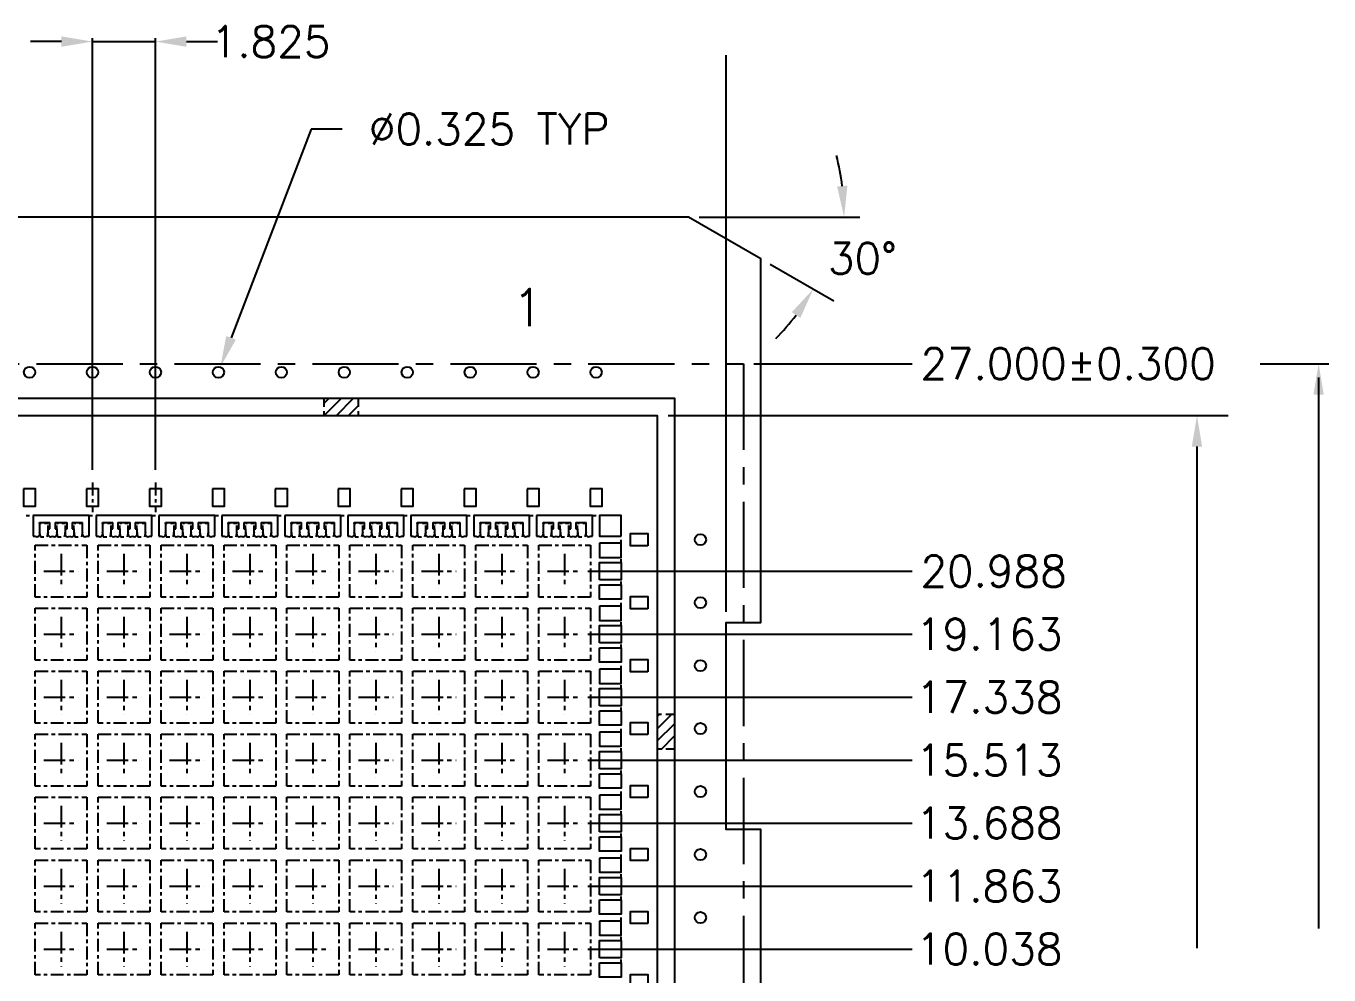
# Model space of a CAD drawing. Extents: x -116 to -15, y -123 to -4.
# Drawn here: x -55.38 to -17.6, y -35.76 to -8.27 of the extents above; entities that cross this region are included whole.
import ezdxf

# ---------------------------------------------------------------- set-up
doc = ezdxf.new("R2010")
doc.units = 0
doc.header["$MEASUREMENT"] = 0
for name, pattern in [('CENTER', [2, 1.25, -0.25, 0.25, -0.25]), ('CENTERX2', [4, 2.5, -0.5, 0.5, -0.5]), ('HIDDEN', [0.375, 0.25, -0.125])]:
    doc.linetypes.add(name, pattern=pattern)
doc.layers.add('1', color=7, linetype='CONTINUOUS')
doc.layers.add('1D', color=4, linetype='CONTINUOUS')
doc.styles.get("Standard").update_dxf_attribs({"font": 'ROMANS.SHX'})

msp = doc.modelspace()

# ---------------------------------------------------------------- hatches: boundary and pattern name
at = {"layer": '1D', "linetype": 'ByBlock'}
h = msp.add_hatch(dxfattribs=at)
h.set_pattern_fill('ANSI31', color=256, scale=2, style=0)
h.set_pattern_definition([(45, (500.50223, 507.88547), (-0.176776695, 0.176776695), [])])
h.paths.add_polyline_path([(-88.074, -61.88), (-88.574, -61.88), (-88.574, -60.88), (-88.074, -60.88)])
h.paths.add_polyline_path([(-88.074, -29.22), (-88.574, -29.22), (-88.574, -28.22), (-88.074, -28.22)])
h.paths.add_polyline_path([(-88.074, -45.55), (-88.574, -45.55), (-88.574, -44.55), (-88.074, -44.55)])
h.paths.add_polyline_path([(-79.404, -19.55), (-79.404, -19.05), (-78.404, -19.05), (-78.404, -19.55)])
h.paths.add_polyline_path([(-46.744, -19.55), (-46.744, -19.05), (-45.744, -19.05), (-45.744, -19.55)])
h.paths.add_polyline_path([(-63.074, -19.55), (-63.074, -19.05), (-62.074, -19.05), (-62.074, -19.55)])
h.paths.add_polyline_path([(-37.074, -28.22), (-36.574, -28.22), (-36.574, -29.22), (-37.074, -29.22)])
h.paths.add_polyline_path([(-37.074, -60.88), (-36.574, -60.88), (-36.574, -61.88), (-37.074, -61.88)])
h.paths.add_polyline_path([(-37.074, -44.55), (-36.574, -44.55), (-36.574, -45.55), (-37.074, -45.55)])
h.paths.add_polyline_path([(-45.744, -70.55), (-45.744, -71.05), (-46.744, -71.05), (-46.744, -70.55)])
h.paths.add_polyline_path([(-78.404, -70.55), (-78.404, -71.05), (-79.404, -71.05), (-79.404, -70.55)])
h.paths.add_polyline_path([(-62.074, -70.55), (-62.074, -71.05), (-63.074, -71.05), (-63.074, -70.55)])

# ---------------------------------------------------------------- linework, layer by layer
at = {"layer": '1', "linetype": 'ByBlock'}
for p, q in [((-53.55, -22.453), (-55.172, -22.453)), ((-55.172, -22.453), (-55.172, -23.049)), ((-53.55, -23.049), (-53.55, -22.453)), ((-51.725, -22.453), (-53.347, -22.453)), ((-53.347, -22.453), (-53.347, -23.049)), ((-51.725, -23.049), (-51.725, -22.453)), ((-49.9, -22.453), (-51.522, -22.453)), ((-51.522, -22.453), (-51.522, -23.049)), ((-49.9, -23.049), (-49.9, -22.453)), ((-48.075, -22.453), (-49.697, -22.453)), ((-49.697, -22.453), (-49.697, -23.049)), ((-48.075, -23.049), (-48.075, -22.453)), ((-46.25, -22.453), (-47.872, -22.453)), ((-47.872, -22.453), (-47.872, -23.049)), ((-46.25, -23.049), (-46.25, -22.453)), ((-44.425, -22.453), (-46.047, -22.453)), ((-46.047, -22.453), (-46.047, -23.049)), ((-44.425, -23.049), (-44.425, -22.453)), ((-42.6, -22.453), (-44.222, -22.453)), ((-44.222, -22.453), (-44.222, -23.049)), ((-42.6, -23.049), (-42.6, -22.453)), ((-40.775, -22.453), (-42.397, -22.453)), ((-42.397, -22.453), (-42.397, -23.049)), ((-40.775, -23.049), (-40.775, -22.453)), ((-38.95, -22.453), (-40.572, -22.453)), ((-40.572, -22.453), (-40.572, -23.049)), ((-38.95, -23.049), (-38.95, -22.453)), ((-55.172, -23.049), (-55.111, -23.049)), ((-53.611, -23.049), (-53.55, -23.049)), ((-53.347, -23.049), (-53.286, -23.049)), ((-51.786, -23.049), (-51.725, -23.049)), ((-51.522, -23.049), (-51.461, -23.049)), ((-49.961, -23.049), (-49.9, -23.049)), ((-49.697, -23.049), (-49.636, -23.049)), ((-48.136, -23.049), (-48.075, -23.049)), ((-47.872, -23.049), (-47.811, -23.049)), ((-46.311, -23.049), (-46.25, -23.049)), ((-46.047, -23.049), (-45.986, -23.049)), ((-44.486, -23.049), (-44.425, -23.049)), ((-44.222, -23.049), (-44.161, -23.049)), ((-42.661, -23.049), (-42.6, -23.049)), ((-42.397, -23.049), (-42.336, -23.049)), ((-40.836, -23.049), (-40.775, -23.049)), ((-40.572, -23.049), (-40.511, -23.049)), ((-39.011, -23.049), (-38.95, -23.049))]:
    msp.add_line(p, q, dxfattribs=at)
at = {"layer": '1'}
for p, q in [((-54.986, -22.653), (-54.686, -22.653)), ((-54.986, -22.678), (-54.986, -22.653)), ((-54.536, -22.653), (-54.186, -22.653)), ((-54.036, -22.653), (-53.736, -22.653)), ((-53.736, -22.973), (-53.736, -22.653)), ((-53.736, -22.778), (-53.736, -22.653)), ((-53.161, -22.653), (-52.861, -22.653)), ((-53.161, -22.678), (-53.161, -22.653)), ((-52.711, -22.653), (-52.361, -22.653)), ((-52.211, -22.653), (-51.911, -22.653)), ((-51.911, -22.973), (-51.911, -22.653)), ((-51.911, -22.778), (-51.911, -22.653)), ((-51.336, -22.653), (-51.036, -22.653)), ((-51.336, -22.678), (-51.336, -22.653)), ((-50.886, -22.653), (-50.536, -22.653)), ((-50.386, -22.653), (-50.086, -22.653)), ((-50.086, -22.973), (-50.086, -22.653)), ((-50.086, -22.778), (-50.086, -22.653)), ((-49.511, -22.653), (-49.211, -22.653)), ((-49.511, -22.678), (-49.511, -22.653)), ((-49.061, -22.653), (-48.711, -22.653)), ((-48.561, -22.653), (-48.261, -22.653)), ((-48.261, -22.973), (-48.261, -22.653)), ((-48.261, -22.778), (-48.261, -22.653)), ((-47.686, -22.653), (-47.386, -22.653)), ((-47.686, -22.678), (-47.686, -22.653)), ((-47.236, -22.653), (-46.886, -22.653)), ((-46.736, -22.653), (-46.436, -22.653)), ((-46.436, -22.973), (-46.436, -22.653)), ((-46.436, -22.778), (-46.436, -22.653)), ((-45.861, -22.653), (-45.561, -22.653)), ((-45.861, -22.678), (-45.861, -22.653)), ((-45.411, -22.653), (-45.061, -22.653)), ((-44.911, -22.653), (-44.611, -22.653)), ((-44.611, -22.973), (-44.611, -22.653)), ((-44.611, -22.778), (-44.611, -22.653)), ((-44.036, -22.653), (-43.736, -22.653)), ((-44.036, -22.678), (-44.036, -22.653)), ((-43.586, -22.653), (-43.236, -22.653)), ((-43.086, -22.653), (-42.786, -22.653)), ((-42.786, -22.973), (-42.786, -22.653)), ((-42.786, -22.778), (-42.786, -22.653)), ((-42.211, -22.653), (-41.911, -22.653)), ((-42.211, -22.678), (-42.211, -22.653)), ((-41.761, -22.653), (-41.411, -22.653)), ((-41.261, -22.653), (-40.961, -22.653)), ((-40.961, -22.973), (-40.961, -22.653)), ((-40.961, -22.778), (-40.961, -22.653)), ((-40.386, -22.653), (-40.086, -22.653)), ((-40.386, -22.678), (-40.386, -22.653)), ((-39.936, -22.653), (-39.586, -22.653)), ((-39.436, -22.653), (-39.136, -22.653)), ((-39.136, -22.973), (-39.136, -22.653)), ((-39.136, -22.778), (-39.136, -22.653)), ((-54.986, -22.678), (-54.986, -22.973)), ((-54.736, -22.973), (-54.736, -22.838)), ((-54.736, -22.838), (-54.686, -22.838)), ((-54.536, -22.838), (-54.486, -22.838)), ((-54.486, -22.838), (-54.486, -22.973)), ((-54.236, -22.973), (-54.236, -22.838)), ((-54.236, -22.838), (-54.186, -22.838)), ((-54.036, -22.838), (-53.986, -22.838)), ((-53.986, -22.838), (-53.986, -22.973)), ((-53.161, -22.678), (-53.161, -22.973)), ((-52.911, -22.973), (-52.911, -22.838)), ((-52.911, -22.838), (-52.861, -22.838)), ((-52.711, -22.838), (-52.661, -22.838)), ((-52.661, -22.838), (-52.661, -22.973)), ((-52.411, -22.973), (-52.411, -22.838)), ((-52.411, -22.838), (-52.361, -22.838)), ((-52.211, -22.838), (-52.161, -22.838)), ((-52.161, -22.838), (-52.161, -22.973)), ((-51.336, -22.678), (-51.336, -22.973)), ((-51.086, -22.973), (-51.086, -22.838)), ((-51.086, -22.838), (-51.036, -22.838)), ((-50.886, -22.838), (-50.836, -22.838)), ((-50.836, -22.838), (-50.836, -22.973)), ((-50.586, -22.973), (-50.586, -22.838)), ((-50.586, -22.838), (-50.536, -22.838)), ((-50.386, -22.838), (-50.336, -22.838)), ((-50.336, -22.838), (-50.336, -22.973)), ((-49.511, -22.678), (-49.511, -22.973)), ((-49.261, -22.973), (-49.261, -22.838)), ((-49.261, -22.838), (-49.211, -22.838)), ((-49.061, -22.838), (-49.011, -22.838)), ((-49.011, -22.838), (-49.011, -22.973)), ((-48.761, -22.973), (-48.761, -22.838)), ((-48.761, -22.838), (-48.711, -22.838)), ((-48.561, -22.838), (-48.511, -22.838)), ((-48.511, -22.838), (-48.511, -22.973)), ((-47.686, -22.678), (-47.686, -22.973)), ((-47.436, -22.973), (-47.436, -22.838)), ((-47.436, -22.838), (-47.386, -22.838)), ((-47.236, -22.838), (-47.186, -22.838)), ((-47.186, -22.838), (-47.186, -22.973)), ((-46.936, -22.973), (-46.936, -22.838)), ((-46.936, -22.838), (-46.886, -22.838)), ((-46.736, -22.838), (-46.686, -22.838)), ((-46.686, -22.838), (-46.686, -22.973)), ((-45.861, -22.678), (-45.861, -22.973)), ((-45.611, -22.973), (-45.611, -22.838)), ((-45.611, -22.838), (-45.561, -22.838)), ((-45.411, -22.838), (-45.361, -22.838)), ((-45.361, -22.838), (-45.361, -22.973)), ((-45.111, -22.973), (-45.111, -22.838)), ((-45.111, -22.838), (-45.061, -22.838)), ((-44.911, -22.838), (-44.861, -22.838)), ((-44.861, -22.838), (-44.861, -22.973)), ((-44.036, -22.678), (-44.036, -22.973)), ((-43.786, -22.973), (-43.786, -22.838)), ((-43.786, -22.838), (-43.736, -22.838)), ((-43.586, -22.838), (-43.536, -22.838)), ((-43.536, -22.838), (-43.536, -22.973)), ((-43.286, -22.973), (-43.286, -22.838)), ((-43.286, -22.838), (-43.236, -22.838)), ((-43.086, -22.838), (-43.036, -22.838)), ((-43.036, -22.838), (-43.036, -22.973)), ((-42.211, -22.678), (-42.211, -22.973)), ((-41.961, -22.973), (-41.961, -22.838)), ((-41.961, -22.838), (-41.911, -22.838)), ((-41.761, -22.838), (-41.711, -22.838)), ((-41.711, -22.838), (-41.711, -22.973)), ((-41.461, -22.973), (-41.461, -22.838)), ((-41.461, -22.838), (-41.411, -22.838)), ((-41.261, -22.838), (-41.211, -22.838)), ((-41.211, -22.838), (-41.211, -22.973)), ((-40.386, -22.678), (-40.386, -22.973)), ((-40.136, -22.973), (-40.136, -22.838)), ((-40.136, -22.838), (-40.086, -22.838)), ((-39.936, -22.838), (-39.886, -22.838)), ((-39.886, -22.838), (-39.886, -22.973)), ((-39.636, -22.973), (-39.636, -22.838)), ((-39.636, -22.838), (-39.586, -22.838)), ((-39.436, -22.838), (-39.386, -22.838)), ((-39.386, -22.838), (-39.386, -22.973))]:
    msp.add_line(p, q, dxfattribs=at)
at = {"layer": '1', "linetype": 'ByBlock'}
msp.add_lwpolyline([(-91.074, -76.3), (-36.174, -76.3), (-34.074, -75.088), (-34.074, -64.55), (-35.074, -64.55), (-35.074, -58.55), (-34.074, -58.55), (-34.074, -54.05), (-35.074, -54.05), (-35.074, -48.05), (-34.074, -48.05), (-34.074, -42.05), (-35.074, -42.05), (-35.074, -36.05), (-34.074, -36.05), (-34.074, -31.55), (-35.074, -31.55), (-35.074, -25.55), (-34.074, -25.55), (-34.074, -15.013), (-36.174, -13.8), (-91.074, -13.8)], dxfattribs=at)
for points in [[(-36.574, -71.05), (-88.574, -71.05), (-88.574, -19.05), (-36.574, -19.05)], [(-37.074, -70.55), (-88.074, -70.55), (-88.074, -19.55), (-37.074, -19.55)], [(-55.449, -21.676), (-55.449, -22.176), (-55.099, -22.176), (-55.099, -21.676)], [(-53.624, -21.676), (-53.624, -22.176), (-53.274, -22.176), (-53.274, -21.676)], [(-51.799, -21.676), (-51.799, -22.176), (-51.449, -22.176), (-51.449, -21.676)], [(-49.974, -21.676), (-49.974, -22.176), (-49.624, -22.176), (-49.624, -21.676)], [(-48.149, -21.676), (-48.149, -22.176), (-47.799, -22.176), (-47.799, -21.676)], [(-46.324, -21.676), (-46.324, -22.176), (-45.974, -22.176), (-45.974, -21.676)], [(-44.499, -21.676), (-44.499, -22.176), (-44.149, -22.176), (-44.149, -21.676)], [(-42.674, -21.676), (-42.674, -22.176), (-42.324, -22.176), (-42.324, -21.676)], [(-40.849, -21.676), (-40.849, -22.176), (-40.499, -22.176), (-40.499, -21.676)], [(-39.024, -21.676), (-39.024, -22.176), (-38.674, -22.176), (-38.674, -21.676)], [(-38.126, -23.049), (-38.126, -22.453), (-38.747, -22.453), (-38.747, -23.049)], [(-37.35, -23.325), (-37.85, -23.325), (-37.85, -22.975), (-37.35, -22.975)], [(-38.747, -23.252), (-38.747, -23.663), (-38.126, -23.663), (-38.126, -23.252)], [(-38.747, -24.313), (-38.747, -23.813), (-38.126, -23.813), (-38.126, -24.313)], [(-38.747, -24.463), (-38.126, -24.463), (-38.126, -24.874), (-38.747, -24.874)], [(-37.35, -25.15), (-37.85, -25.15), (-37.85, -24.8), (-37.35, -24.8)], [(-38.747, -25.077), (-38.747, -25.488), (-38.126, -25.488), (-38.126, -25.077)], [(-38.747, -26.138), (-38.747, -25.638), (-38.126, -25.638), (-38.126, -26.138)], [(-38.747, -26.288), (-38.126, -26.288), (-38.126, -26.699), (-38.747, -26.699)], [(-37.35, -26.975), (-37.85, -26.975), (-37.85, -26.625), (-37.35, -26.625)], [(-38.747, -26.902), (-38.747, -27.313), (-38.126, -27.313), (-38.126, -26.902)], [(-38.747, -27.963), (-38.747, -27.463), (-38.126, -27.463), (-38.126, -27.963)], [(-38.747, -28.113), (-38.126, -28.113), (-38.126, -28.524), (-38.747, -28.524)], [(-37.35, -28.8), (-37.85, -28.8), (-37.85, -28.45), (-37.35, -28.45)], [(-38.747, -28.727), (-38.747, -29.138), (-38.126, -29.138), (-38.126, -28.727)], [(-38.747, -29.788), (-38.747, -29.288), (-38.126, -29.288), (-38.126, -29.788)], [(-38.747, -29.938), (-38.126, -29.938), (-38.126, -30.349), (-38.747, -30.349)], [(-38.747, -30.552), (-38.747, -30.963), (-38.126, -30.963), (-38.126, -30.552)], [(-37.35, -30.625), (-37.85, -30.625), (-37.85, -30.275), (-37.35, -30.275)], [(-38.747, -31.613), (-38.747, -31.113), (-38.126, -31.113), (-38.126, -31.613)], [(-38.747, -31.763), (-38.126, -31.763), (-38.126, -32.174), (-38.747, -32.174)], [(-37.35, -32.45), (-37.85, -32.45), (-37.85, -32.1), (-37.35, -32.1)], [(-38.747, -32.377), (-38.747, -32.788), (-38.126, -32.788), (-38.126, -32.377)], [(-38.747, -33.438), (-38.747, -32.938), (-38.126, -32.938), (-38.126, -33.438)], [(-38.747, -33.588), (-38.126, -33.588), (-38.126, -33.999), (-38.747, -33.999)], [(-37.35, -34.275), (-37.85, -34.275), (-37.85, -33.925), (-37.35, -33.925)], [(-38.747, -34.202), (-38.747, -34.613), (-38.126, -34.613), (-38.126, -34.202)], [(-38.747, -35.263), (-38.747, -34.763), (-38.126, -34.763), (-38.126, -35.263)], [(-38.747, -35.413), (-38.126, -35.413), (-38.126, -35.824), (-38.747, -35.824)], [(-37.35, -36.1), (-37.85, -36.1), (-37.85, -35.75), (-37.35, -35.75)]]:
    msp.add_lwpolyline(points, close=True, dxfattribs=at)
at = {"layer": '1'}
for points in [[(-54.686, -22.838), (-54.686, -22.653)], [(-54.536, -22.653), (-54.536, -22.838)], [(-54.186, -22.838), (-54.186, -22.653)], [(-54.036, -22.653), (-54.036, -22.838)], [(-52.861, -22.838), (-52.861, -22.653)], [(-52.711, -22.653), (-52.711, -22.838)], [(-52.361, -22.838), (-52.361, -22.653)], [(-52.211, -22.653), (-52.211, -22.838)], [(-51.036, -22.838), (-51.036, -22.653)], [(-50.886, -22.653), (-50.886, -22.838)], [(-50.536, -22.838), (-50.536, -22.653)], [(-50.386, -22.653), (-50.386, -22.838)], [(-49.211, -22.838), (-49.211, -22.653)], [(-49.061, -22.653), (-49.061, -22.838)], [(-48.711, -22.838), (-48.711, -22.653)], [(-48.561, -22.653), (-48.561, -22.838)], [(-47.386, -22.838), (-47.386, -22.653)], [(-47.236, -22.653), (-47.236, -22.838)], [(-46.886, -22.838), (-46.886, -22.653)], [(-46.736, -22.653), (-46.736, -22.838)], [(-45.561, -22.838), (-45.561, -22.653)], [(-45.411, -22.653), (-45.411, -22.838)], [(-45.061, -22.838), (-45.061, -22.653)], [(-44.911, -22.653), (-44.911, -22.838)], [(-43.736, -22.838), (-43.736, -22.653)], [(-43.586, -22.653), (-43.586, -22.838)], [(-43.236, -22.838), (-43.236, -22.653)], [(-43.086, -22.653), (-43.086, -22.838)], [(-41.911, -22.838), (-41.911, -22.653)], [(-41.761, -22.653), (-41.761, -22.838)], [(-41.411, -22.838), (-41.411, -22.653)], [(-41.261, -22.653), (-41.261, -22.838)], [(-40.086, -22.838), (-40.086, -22.653)], [(-39.936, -22.653), (-39.936, -22.838)], [(-39.586, -22.838), (-39.586, -22.653)], [(-39.436, -22.653), (-39.436, -22.838)]]:
    msp.add_lwpolyline(points, dxfattribs=at)
for centre in [(-55.274, -18.3), (-53.449, -18.3), (-51.624, -18.3), (-49.799, -18.3), (-47.974, -18.3), (-46.149, -18.3), (-44.324, -18.3), (-42.499, -18.3), (-40.674, -18.3), (-38.849, -18.3), (-35.824, -23.15), (-35.824, -24.975), (-35.824, -26.8), (-35.824, -28.625), (-35.824, -30.45), (-35.824, -32.275), (-35.824, -34.1)]:
    msp.add_circle(centre, 0.163, dxfattribs=at)
for centre, start, end in [((-55.061, -22.974), 236.4004, 33.5332), ((-54.661, -22.974), 146.4668, 303.5996), ((-54.561, -22.974), 236.4004, 33.5332), ((-54.161, -22.974), 146.4668, 303.5996), ((-54.061, -22.974), 236.4004, 33.5332), ((-53.661, -22.974), 146.4668, 303.5996), ((-53.236, -22.974), 236.4004, 33.5332), ((-52.836, -22.974), 146.4668, 303.5996), ((-52.736, -22.974), 236.4004, 33.5332), ((-52.336, -22.974), 146.4668, 303.5996), ((-52.236, -22.974), 236.4004, 33.5332), ((-51.836, -22.974), 146.4668, 303.5996), ((-51.411, -22.974), 236.4004, 33.5332), ((-51.011, -22.974), 146.4668, 303.5996), ((-50.911, -22.974), 236.4004, 33.5332), ((-50.511, -22.974), 146.4668, 303.5996), ((-50.411, -22.974), 236.4004, 33.5332), ((-50.011, -22.974), 146.4668, 303.5996), ((-49.586, -22.974), 236.4004, 33.5332), ((-49.186, -22.974), 146.4668, 303.5996), ((-49.086, -22.974), 236.4004, 33.5332), ((-48.686, -22.974), 146.4668, 303.5996), ((-48.586, -22.974), 236.4004, 33.5332), ((-48.186, -22.974), 146.4668, 303.5996), ((-47.761, -22.974), 236.4004, 33.5332), ((-47.361, -22.974), 146.4668, 303.5996), ((-47.261, -22.974), 236.4004, 33.5332), ((-46.861, -22.974), 146.4668, 303.5996), ((-46.761, -22.974), 236.4004, 33.5332), ((-46.361, -22.974), 146.4668, 303.5996), ((-45.936, -22.974), 236.4004, 33.5332), ((-45.536, -22.974), 146.4668, 303.5996), ((-45.436, -22.974), 236.4004, 33.5332), ((-45.036, -22.974), 146.4668, 303.5996), ((-44.936, -22.974), 236.4004, 33.5332), ((-44.536, -22.974), 146.4668, 303.5996), ((-44.111, -22.974), 236.4004, 33.5332), ((-43.711, -22.974), 146.4668, 303.5996), ((-43.611, -22.974), 236.4004, 33.5332), ((-43.211, -22.974), 146.4668, 303.5996), ((-43.111, -22.974), 236.4004, 33.5332), ((-42.711, -22.974), 146.4668, 303.5996), ((-42.286, -22.974), 236.4004, 33.5332), ((-41.886, -22.974), 146.4668, 303.5996), ((-41.786, -22.974), 236.4004, 33.5332), ((-41.386, -22.974), 146.4668, 303.5996), ((-41.286, -22.974), 236.4004, 33.5332), ((-40.886, -22.974), 146.4668, 303.5996), ((-40.461, -22.974), 236.4004, 33.5332), ((-40.061, -22.974), 146.4668, 303.5996), ((-39.961, -22.974), 236.4004, 33.5332), ((-39.561, -22.974), 146.4668, 303.5996), ((-39.461, -22.974), 236.4004, 33.5332), ((-39.061, -22.974), 146.4668, 303.5996)]:
    msp.add_arc(centre, 0.0901, start, end, dxfattribs=at)
at = {"layer": '1D'}
for p, q in [((-53.449, -21.122), (-53.449, -8.617)), ((-51.624, -21.122), (-51.624, -8.617)), ((-54.349, -8.717), (-55.249, -8.717)), ((-53.449, -8.717), (-51.624, -8.717)), ((-50.724, -8.717), (-49.824, -8.717)), ((-35.074, -25.238), (-35.074, -9.106)), ((-35.861, -13.8), (-31.2, -13.8)), ((-33.803, -15.169), (-31.961, -16.232)), ((-34.274, -18.05), (-29.686, -18.05)), ((-19.593, -18.05), (-17.602, -18.05)), ((-17.902, -18.45), (-17.902, -34.422)), ((-36.761, -19.55), (-20.528, -19.55)), ((-21.428, -20.45), (-21.428, -34.985))]:
    msp.add_line(p, q, dxfattribs=at)
at = {"layer": '1D', "linetype": 'ByBlock'}
for p, q in [((-47.11, -11.252), (-49.432, -17.303)), ((-46.21, -11.252), (-47.11, -11.252)), ((-39.086, -24.063), (-29.686, -24.063)), ((-39.086, -25.888), (-29.686, -25.888)), ((-39.086, -27.713), (-29.686, -27.713)), ((-39.086, -29.538), (-29.686, -29.538)), ((-39.086, -31.363), (-29.686, -31.363)), ((-39.086, -33.188), (-29.686, -33.188)), ((-39.086, -35.013), (-29.686, -35.013))]:
    msp.add_line(p, q, dxfattribs=at)
at = {"layer": '1D', "color": 2, "linetype": 'CENTERX2'}
for p, q in [((-91.074, -18.05), (-34.574, -18.05)), ((-34.574, -18.05), (-34.574, -72.05))]:
    msp.add_line(p, q, dxfattribs=at)
at = {"layer": '1D', "linetype": 'HIDDEN'}
for p, q in [((-46.744, -19.05), (-46.744, -19.55)), ((-45.744, -19.05), (-45.744, -19.55)), ((-36.574, -28.22), (-37.074, -28.22)), ((-36.574, -29.22), (-37.074, -29.22))]:
    msp.add_line(p, q, dxfattribs=at)
at = {"layer": '1D', "linetype": 'CENTER', "ltscale": 0.3}
for p, q in [((-53.449, -21.498), (-53.449, -22.355)), ((-51.624, -21.498), (-51.624, -22.355))]:
    msp.add_line(p, q, dxfattribs=at)
at = {"layer": '1D', "linetype": 'HIDDEN', "ltscale": 0.4}
for p, q in [((-55.375, -22.453), (-55.172, -22.453)), ((-53.55, -22.453), (-53.347, -22.453)), ((-51.725, -22.453), (-51.522, -22.453)), ((-49.9, -22.453), (-49.697, -22.453)), ((-48.075, -22.453), (-47.872, -22.453)), ((-46.25, -22.453), (-46.047, -22.453)), ((-44.425, -22.453), (-44.222, -22.453)), ((-42.6, -22.453), (-42.397, -22.453)), ((-40.775, -22.453), (-40.572, -22.453)), ((-38.95, -22.453), (-38.747, -22.453)), ((-38.126, -23.252), (-38.126, -23.049)), ((-38.126, -23.813), (-38.126, -23.663)), ((-38.126, -24.463), (-38.126, -24.313)), ((-38.126, -25.077), (-38.126, -24.874)), ((-38.126, -25.077), (-38.126, -24.874)), ((-38.126, -25.638), (-38.126, -25.488)), ((-38.126, -26.288), (-38.126, -26.138)), ((-38.126, -26.902), (-38.126, -26.699)), ((-38.126, -26.902), (-38.126, -26.699)), ((-38.126, -27.463), (-38.126, -27.313)), ((-38.126, -28.113), (-38.126, -27.963)), ((-38.126, -28.727), (-38.126, -28.524)), ((-38.126, -28.727), (-38.126, -28.524)), ((-38.126, -29.288), (-38.126, -29.138)), ((-38.126, -29.938), (-38.126, -29.788)), ((-38.126, -30.552), (-38.126, -30.349)), ((-38.126, -30.552), (-38.126, -30.349)), ((-38.126, -31.113), (-38.126, -30.963)), ((-38.126, -31.763), (-38.126, -31.613)), ((-38.126, -32.377), (-38.126, -32.174)), ((-38.126, -32.377), (-38.126, -32.174)), ((-38.126, -32.938), (-38.126, -32.788)), ((-38.126, -33.588), (-38.126, -33.438)), ((-38.126, -34.202), (-38.126, -33.999)), ((-38.126, -34.202), (-38.126, -33.999)), ((-38.126, -34.763), (-38.126, -34.613)), ((-38.126, -35.413), (-38.126, -35.263))]:
    msp.add_line(p, q, dxfattribs=at)
at = {"layer": '1D', "linetype": 'HIDDEN', "ltscale": 0.3}
for p, q in [((-54.736, -22.678), (-54.986, -22.678)), ((-54.986, -22.973), (-54.961, -23.064)), ((-54.761, -23.064), (-54.736, -22.973)), ((-54.736, -22.838), (-54.736, -22.678)), ((-54.236, -22.678), (-54.486, -22.678)), ((-54.486, -22.838), (-54.486, -22.678)), ((-54.486, -22.973), (-54.461, -23.064)), ((-54.261, -23.064), (-54.236, -22.973)), ((-54.236, -22.838), (-54.236, -22.678)), ((-53.736, -22.678), (-53.986, -22.678)), ((-53.986, -22.838), (-53.986, -22.678)), ((-53.986, -22.973), (-53.961, -23.064)), ((-53.761, -23.064), (-53.736, -22.973)), ((-52.911, -22.678), (-53.161, -22.678)), ((-53.161, -22.973), (-53.136, -23.064)), ((-52.936, -23.064), (-52.911, -22.973)), ((-52.911, -22.838), (-52.911, -22.678)), ((-52.411, -22.678), (-52.661, -22.678)), ((-52.661, -22.838), (-52.661, -22.678)), ((-52.661, -22.973), (-52.636, -23.064)), ((-52.436, -23.064), (-52.411, -22.973)), ((-52.411, -22.838), (-52.411, -22.678)), ((-51.911, -22.678), (-52.161, -22.678)), ((-52.161, -22.838), (-52.161, -22.678)), ((-52.161, -22.973), (-52.136, -23.064)), ((-51.936, -23.064), (-51.911, -22.973)), ((-51.086, -22.678), (-51.336, -22.678)), ((-51.336, -22.973), (-51.311, -23.064)), ((-51.111, -23.064), (-51.086, -22.973)), ((-51.086, -22.838), (-51.086, -22.678)), ((-50.586, -22.678), (-50.836, -22.678)), ((-50.836, -22.838), (-50.836, -22.678)), ((-50.836, -22.973), (-50.811, -23.064)), ((-50.611, -23.064), (-50.586, -22.973)), ((-50.586, -22.838), (-50.586, -22.678)), ((-50.086, -22.678), (-50.336, -22.678)), ((-50.336, -22.838), (-50.336, -22.678)), ((-50.336, -22.973), (-50.311, -23.064)), ((-50.111, -23.064), (-50.086, -22.973)), ((-49.261, -22.678), (-49.511, -22.678)), ((-49.511, -22.973), (-49.486, -23.064)), ((-49.286, -23.064), (-49.261, -22.973)), ((-49.261, -22.838), (-49.261, -22.678)), ((-48.761, -22.678), (-49.011, -22.678)), ((-49.011, -22.838), (-49.011, -22.678)), ((-49.011, -22.973), (-48.986, -23.064)), ((-48.786, -23.064), (-48.761, -22.973)), ((-48.761, -22.838), (-48.761, -22.678)), ((-48.261, -22.678), (-48.511, -22.678)), ((-48.511, -22.838), (-48.511, -22.678)), ((-48.511, -22.973), (-48.486, -23.064)), ((-48.286, -23.064), (-48.261, -22.973)), ((-47.436, -22.678), (-47.686, -22.678)), ((-47.686, -22.973), (-47.661, -23.064)), ((-47.461, -23.064), (-47.436, -22.973)), ((-47.436, -22.838), (-47.436, -22.678)), ((-46.936, -22.678), (-47.186, -22.678)), ((-47.186, -22.838), (-47.186, -22.678)), ((-47.186, -22.973), (-47.161, -23.064)), ((-46.961, -23.064), (-46.936, -22.973)), ((-46.936, -22.838), (-46.936, -22.678)), ((-46.436, -22.678), (-46.686, -22.678)), ((-46.686, -22.838), (-46.686, -22.678)), ((-46.686, -22.973), (-46.661, -23.064)), ((-46.461, -23.064), (-46.436, -22.973)), ((-45.611, -22.678), (-45.861, -22.678)), ((-45.861, -22.973), (-45.836, -23.064)), ((-45.636, -23.064), (-45.611, -22.973)), ((-45.611, -22.838), (-45.611, -22.678)), ((-45.111, -22.678), (-45.361, -22.678)), ((-45.361, -22.838), (-45.361, -22.678)), ((-45.361, -22.973), (-45.336, -23.064)), ((-45.136, -23.064), (-45.111, -22.973)), ((-45.111, -22.838), (-45.111, -22.678)), ((-44.611, -22.678), (-44.861, -22.678)), ((-44.861, -22.838), (-44.861, -22.678)), ((-44.861, -22.973), (-44.836, -23.064)), ((-44.636, -23.064), (-44.611, -22.973)), ((-43.786, -22.678), (-44.036, -22.678)), ((-44.036, -22.973), (-44.011, -23.064)), ((-43.811, -23.064), (-43.786, -22.973)), ((-43.786, -22.838), (-43.786, -22.678)), ((-43.286, -22.678), (-43.536, -22.678)), ((-43.536, -22.838), (-43.536, -22.678)), ((-43.536, -22.973), (-43.511, -23.064)), ((-43.311, -23.064), (-43.286, -22.973)), ((-43.286, -22.838), (-43.286, -22.678)), ((-42.786, -22.678), (-43.036, -22.678)), ((-43.036, -22.838), (-43.036, -22.678)), ((-43.036, -22.973), (-43.011, -23.064)), ((-42.811, -23.064), (-42.786, -22.973)), ((-41.961, -22.678), (-42.211, -22.678)), ((-42.211, -22.973), (-42.186, -23.064)), ((-41.986, -23.064), (-41.961, -22.973)), ((-41.961, -22.838), (-41.961, -22.678)), ((-41.461, -22.678), (-41.711, -22.678)), ((-41.711, -22.838), (-41.711, -22.678)), ((-41.711, -22.973), (-41.686, -23.064)), ((-41.486, -23.064), (-41.461, -22.973)), ((-41.461, -22.838), (-41.461, -22.678)), ((-40.961, -22.678), (-41.211, -22.678)), ((-41.211, -22.838), (-41.211, -22.678)), ((-41.211, -22.973), (-41.186, -23.064)), ((-40.986, -23.064), (-40.961, -22.973)), ((-40.136, -22.678), (-40.386, -22.678)), ((-40.386, -22.973), (-40.361, -23.064)), ((-40.161, -23.064), (-40.136, -22.973)), ((-40.136, -22.838), (-40.136, -22.678)), ((-39.636, -22.678), (-39.886, -22.678)), ((-39.886, -22.838), (-39.886, -22.678)), ((-39.886, -22.973), (-39.861, -23.064)), ((-39.661, -23.064), (-39.636, -22.973)), ((-39.636, -22.838), (-39.636, -22.678)), ((-39.136, -22.678), (-39.386, -22.678)), ((-39.386, -22.838), (-39.386, -22.678)), ((-39.386, -22.973), (-39.361, -23.064)), ((-39.161, -23.064), (-39.136, -22.973)), ((-54.961, -23.064), (-54.761, -23.064)), ((-54.461, -23.064), (-54.261, -23.064)), ((-53.961, -23.064), (-53.761, -23.064)), ((-53.136, -23.064), (-52.936, -23.064)), ((-52.636, -23.064), (-52.436, -23.064)), ((-52.136, -23.064), (-51.936, -23.064)), ((-51.311, -23.064), (-51.111, -23.064)), ((-50.811, -23.064), (-50.611, -23.064)), ((-50.311, -23.064), (-50.111, -23.064)), ((-49.486, -23.064), (-49.286, -23.064)), ((-48.986, -23.064), (-48.786, -23.064)), ((-48.486, -23.064), (-48.286, -23.064)), ((-47.661, -23.064), (-47.461, -23.064)), ((-47.161, -23.064), (-46.961, -23.064)), ((-46.661, -23.064), (-46.461, -23.064)), ((-45.836, -23.064), (-45.636, -23.064)), ((-45.336, -23.064), (-45.136, -23.064)), ((-44.836, -23.064), (-44.636, -23.064)), ((-44.011, -23.064), (-43.811, -23.064)), ((-43.511, -23.064), (-43.311, -23.064)), ((-43.011, -23.064), (-42.811, -23.064)), ((-42.186, -23.064), (-41.986, -23.064)), ((-41.686, -23.064), (-41.486, -23.064)), ((-41.186, -23.064), (-40.986, -23.064)), ((-40.361, -23.064), (-40.161, -23.064)), ((-39.861, -23.064), (-39.661, -23.064)), ((-39.361, -23.064), (-39.161, -23.064))]:
    msp.add_line(p, q, dxfattribs=at)
at = {"layer": '1D', "linetype": 'CENTER', "ltscale": 0.5}
for p, q in [((-54.361, -23.562), (-54.361, -24.564)), ((-52.536, -23.562), (-52.536, -24.564)), ((-50.711, -23.562), (-50.711, -24.564)), ((-48.886, -23.562), (-48.886, -24.564)), ((-47.061, -23.562), (-47.061, -24.564)), ((-45.236, -23.562), (-45.236, -24.564)), ((-43.411, -23.562), (-43.411, -24.564)), ((-41.586, -23.562), (-41.586, -24.564)), ((-39.761, -23.562), (-39.761, -24.564)), ((-54.862, -24.063), (-53.86, -24.063)), ((-53.037, -24.063), (-52.035, -24.063)), ((-51.212, -24.063), (-50.21, -24.063)), ((-49.387, -24.063), (-48.385, -24.063)), ((-47.562, -24.063), (-46.56, -24.063)), ((-45.737, -24.063), (-44.735, -24.063)), ((-43.912, -24.063), (-42.91, -24.063)), ((-42.087, -24.063), (-41.085, -24.063)), ((-40.262, -24.063), (-39.26, -24.063)), ((-54.361, -25.387), (-54.361, -26.389)), ((-52.536, -25.387), (-52.536, -26.389)), ((-50.711, -25.387), (-50.711, -26.389)), ((-48.886, -25.387), (-48.886, -26.389)), ((-47.061, -25.387), (-47.061, -26.389)), ((-45.236, -25.387), (-45.236, -26.389)), ((-43.411, -25.387), (-43.411, -26.389)), ((-41.586, -25.387), (-41.586, -26.389)), ((-39.761, -25.387), (-39.761, -26.389)), ((-54.862, -25.888), (-53.86, -25.888)), ((-53.037, -25.888), (-52.035, -25.888)), ((-51.212, -25.888), (-50.21, -25.888)), ((-49.387, -25.888), (-48.385, -25.888)), ((-47.562, -25.888), (-46.56, -25.888)), ((-45.737, -25.888), (-44.735, -25.888)), ((-43.912, -25.888), (-42.91, -25.888)), ((-42.087, -25.888), (-41.085, -25.888)), ((-40.262, -25.888), (-39.26, -25.888)), ((-54.361, -27.212), (-54.361, -28.214)), ((-52.536, -27.212), (-52.536, -28.214)), ((-50.711, -27.212), (-50.711, -28.214)), ((-48.886, -27.212), (-48.886, -28.214)), ((-47.061, -27.212), (-47.061, -28.214)), ((-45.236, -27.212), (-45.236, -28.214)), ((-43.411, -27.212), (-43.411, -28.214)), ((-41.586, -27.212), (-41.586, -28.214)), ((-39.761, -27.212), (-39.761, -28.214)), ((-54.862, -27.713), (-53.86, -27.713)), ((-53.037, -27.713), (-52.035, -27.713)), ((-51.212, -27.713), (-50.21, -27.713)), ((-49.387, -27.713), (-48.385, -27.713)), ((-47.562, -27.713), (-46.56, -27.713)), ((-45.737, -27.713), (-44.735, -27.713)), ((-43.912, -27.713), (-42.91, -27.713)), ((-42.087, -27.713), (-41.085, -27.713)), ((-40.262, -27.713), (-39.26, -27.713)), ((-54.361, -29.037), (-54.361, -30.039)), ((-52.536, -29.037), (-52.536, -30.039)), ((-50.711, -29.037), (-50.711, -30.039)), ((-48.886, -29.037), (-48.886, -30.039)), ((-47.061, -29.037), (-47.061, -30.039)), ((-45.236, -29.037), (-45.236, -30.039)), ((-43.411, -29.037), (-43.411, -30.039)), ((-41.586, -29.037), (-41.586, -30.039)), ((-39.761, -29.037), (-39.761, -30.039)), ((-54.862, -29.538), (-53.86, -29.538)), ((-53.037, -29.538), (-52.035, -29.538)), ((-51.212, -29.538), (-50.21, -29.538)), ((-49.387, -29.538), (-48.385, -29.538)), ((-47.562, -29.538), (-46.56, -29.538)), ((-45.737, -29.538), (-44.735, -29.538)), ((-43.912, -29.538), (-42.91, -29.538)), ((-42.087, -29.538), (-41.085, -29.538)), ((-40.262, -29.538), (-39.26, -29.538)), ((-54.361, -30.862), (-54.361, -31.864)), ((-52.536, -30.862), (-52.536, -31.864)), ((-50.711, -30.862), (-50.711, -31.864)), ((-48.886, -30.862), (-48.886, -31.864)), ((-47.061, -30.862), (-47.061, -31.864)), ((-45.236, -30.862), (-45.236, -31.864)), ((-43.411, -30.862), (-43.411, -31.864)), ((-41.586, -30.862), (-41.586, -31.864)), ((-39.761, -30.862), (-39.761, -31.864)), ((-54.862, -31.363), (-53.86, -31.363)), ((-53.037, -31.363), (-52.035, -31.363)), ((-51.212, -31.363), (-50.21, -31.363)), ((-49.387, -31.363), (-48.385, -31.363)), ((-47.562, -31.363), (-46.56, -31.363)), ((-45.737, -31.363), (-44.735, -31.363)), ((-43.912, -31.363), (-42.91, -31.363)), ((-42.087, -31.363), (-41.085, -31.363)), ((-40.262, -31.363), (-39.26, -31.363)), ((-54.361, -32.687), (-54.361, -33.689)), ((-52.536, -32.687), (-52.536, -33.689)), ((-50.711, -32.687), (-50.711, -33.689)), ((-48.886, -32.687), (-48.886, -33.689)), ((-47.061, -32.687), (-47.061, -33.689)), ((-45.236, -32.687), (-45.236, -33.689)), ((-43.411, -32.687), (-43.411, -33.689)), ((-41.586, -32.687), (-41.586, -33.689)), ((-39.761, -32.687), (-39.761, -33.689)), ((-54.862, -33.188), (-53.86, -33.188)), ((-53.037, -33.188), (-52.035, -33.188)), ((-51.212, -33.188), (-50.21, -33.188)), ((-49.387, -33.188), (-48.385, -33.188)), ((-47.562, -33.188), (-46.56, -33.188)), ((-45.737, -33.188), (-44.735, -33.188)), ((-43.912, -33.188), (-42.91, -33.188)), ((-42.087, -33.188), (-41.085, -33.188)), ((-40.262, -33.188), (-39.26, -33.188)), ((-54.361, -34.512), (-54.361, -35.514)), ((-52.536, -34.512), (-52.536, -35.514)), ((-50.711, -34.512), (-50.711, -35.514)), ((-48.886, -34.512), (-48.886, -35.514)), ((-47.061, -34.512), (-47.061, -35.514)), ((-45.236, -34.512), (-45.236, -35.514)), ((-43.411, -34.512), (-43.411, -35.514)), ((-41.586, -34.512), (-41.586, -35.514)), ((-39.761, -34.512), (-39.761, -35.514)), ((-54.862, -35.013), (-53.86, -35.013)), ((-53.037, -35.013), (-52.035, -35.013)), ((-51.212, -35.013), (-50.21, -35.013)), ((-49.387, -35.013), (-48.385, -35.013)), ((-47.562, -35.013), (-46.56, -35.013)), ((-45.737, -35.013), (-44.735, -35.013)), ((-43.912, -35.013), (-42.91, -35.013)), ((-42.087, -35.013), (-41.085, -35.013)), ((-40.262, -35.013), (-39.26, -35.013))]:
    msp.add_line(p, q, dxfattribs=at)
at = {"layer": '1D', "color": 2, "linetype": 'CENTER', "ltscale": 0.3}
for points in [[(-55.111, -23.313), (-53.611, -23.313), (-53.611, -24.813), (-55.111, -24.813)], [(-53.286, -23.313), (-51.786, -23.313), (-51.786, -24.813), (-53.286, -24.813)], [(-51.461, -23.313), (-49.961, -23.313), (-49.961, -24.813), (-51.461, -24.813)], [(-49.636, -23.313), (-48.136, -23.313), (-48.136, -24.813), (-49.636, -24.813)], [(-47.811, -23.313), (-46.311, -23.313), (-46.311, -24.813), (-47.811, -24.813)], [(-45.986, -23.313), (-44.486, -23.313), (-44.486, -24.813), (-45.986, -24.813)], [(-44.161, -23.313), (-42.661, -23.313), (-42.661, -24.813), (-44.161, -24.813)], [(-42.336, -23.313), (-40.836, -23.313), (-40.836, -24.813), (-42.336, -24.813)], [(-40.511, -23.313), (-39.011, -23.313), (-39.011, -24.813), (-40.511, -24.813)], [(-55.111, -25.138), (-53.611, -25.138), (-53.611, -26.638), (-55.111, -26.638)], [(-53.286, -25.138), (-51.786, -25.138), (-51.786, -26.638), (-53.286, -26.638)], [(-51.461, -25.138), (-49.961, -25.138), (-49.961, -26.638), (-51.461, -26.638)], [(-49.636, -25.138), (-48.136, -25.138), (-48.136, -26.638), (-49.636, -26.638)], [(-47.811, -25.138), (-46.311, -25.138), (-46.311, -26.638), (-47.811, -26.638)], [(-45.986, -25.138), (-44.486, -25.138), (-44.486, -26.638), (-45.986, -26.638)], [(-44.161, -25.138), (-42.661, -25.138), (-42.661, -26.638), (-44.161, -26.638)], [(-42.336, -25.138), (-40.836, -25.138), (-40.836, -26.638), (-42.336, -26.638)], [(-40.511, -25.138), (-39.011, -25.138), (-39.011, -26.638), (-40.511, -26.638)], [(-55.111, -26.963), (-53.611, -26.963), (-53.611, -28.463), (-55.111, -28.463)], [(-53.286, -26.963), (-51.786, -26.963), (-51.786, -28.463), (-53.286, -28.463)], [(-51.461, -26.963), (-49.961, -26.963), (-49.961, -28.463), (-51.461, -28.463)], [(-49.636, -26.963), (-48.136, -26.963), (-48.136, -28.463), (-49.636, -28.463)], [(-47.811, -26.963), (-46.311, -26.963), (-46.311, -28.463), (-47.811, -28.463)], [(-45.986, -26.963), (-44.486, -26.963), (-44.486, -28.463), (-45.986, -28.463)], [(-44.161, -26.963), (-42.661, -26.963), (-42.661, -28.463), (-44.161, -28.463)], [(-42.336, -26.963), (-40.836, -26.963), (-40.836, -28.463), (-42.336, -28.463)], [(-40.511, -26.963), (-39.011, -26.963), (-39.011, -28.463), (-40.511, -28.463)], [(-55.111, -28.788), (-53.611, -28.788), (-53.611, -30.288), (-55.111, -30.288)], [(-53.286, -28.788), (-51.786, -28.788), (-51.786, -30.288), (-53.286, -30.288)], [(-51.461, -28.788), (-49.961, -28.788), (-49.961, -30.288), (-51.461, -30.288)], [(-49.636, -28.788), (-48.136, -28.788), (-48.136, -30.288), (-49.636, -30.288)], [(-47.811, -28.788), (-46.311, -28.788), (-46.311, -30.288), (-47.811, -30.288)], [(-45.986, -28.788), (-44.486, -28.788), (-44.486, -30.288), (-45.986, -30.288)], [(-44.161, -28.788), (-42.661, -28.788), (-42.661, -30.288), (-44.161, -30.288)], [(-42.336, -28.788), (-40.836, -28.788), (-40.836, -30.288), (-42.336, -30.288)], [(-40.511, -28.788), (-39.011, -28.788), (-39.011, -30.288), (-40.511, -30.288)], [(-55.111, -30.613), (-53.611, -30.613), (-53.611, -32.113), (-55.111, -32.113)], [(-53.286, -30.613), (-51.786, -30.613), (-51.786, -32.113), (-53.286, -32.113)], [(-51.461, -30.613), (-49.961, -30.613), (-49.961, -32.113), (-51.461, -32.113)], [(-49.636, -30.613), (-48.136, -30.613), (-48.136, -32.113), (-49.636, -32.113)], [(-47.811, -30.613), (-46.311, -30.613), (-46.311, -32.113), (-47.811, -32.113)], [(-45.986, -30.613), (-44.486, -30.613), (-44.486, -32.113), (-45.986, -32.113)], [(-44.161, -30.613), (-42.661, -30.613), (-42.661, -32.113), (-44.161, -32.113)], [(-42.336, -30.613), (-40.836, -30.613), (-40.836, -32.113), (-42.336, -32.113)], [(-40.511, -30.613), (-39.011, -30.613), (-39.011, -32.113), (-40.511, -32.113)], [(-55.111, -32.438), (-53.611, -32.438), (-53.611, -33.938), (-55.111, -33.938)], [(-53.286, -32.438), (-51.786, -32.438), (-51.786, -33.938), (-53.286, -33.938)], [(-51.461, -32.438), (-49.961, -32.438), (-49.961, -33.938), (-51.461, -33.938)], [(-49.636, -32.438), (-48.136, -32.438), (-48.136, -33.938), (-49.636, -33.938)], [(-47.811, -32.438), (-46.311, -32.438), (-46.311, -33.938), (-47.811, -33.938)], [(-45.986, -32.438), (-44.486, -32.438), (-44.486, -33.938), (-45.986, -33.938)], [(-44.161, -32.438), (-42.661, -32.438), (-42.661, -33.938), (-44.161, -33.938)], [(-42.336, -32.438), (-40.836, -32.438), (-40.836, -33.938), (-42.336, -33.938)], [(-40.511, -32.438), (-39.011, -32.438), (-39.011, -33.938), (-40.511, -33.938)], [(-55.111, -34.263), (-53.611, -34.263), (-53.611, -35.763), (-55.111, -35.763)], [(-53.286, -34.263), (-51.786, -34.263), (-51.786, -35.763), (-53.286, -35.763)], [(-51.461, -34.263), (-49.961, -34.263), (-49.961, -35.763), (-51.461, -35.763)], [(-49.636, -34.263), (-48.136, -34.263), (-48.136, -35.763), (-49.636, -35.763)], [(-47.811, -34.263), (-46.311, -34.263), (-46.311, -35.763), (-47.811, -35.763)], [(-45.986, -34.263), (-44.486, -34.263), (-44.486, -35.763), (-45.986, -35.763)], [(-44.161, -34.263), (-42.661, -34.263), (-42.661, -35.763), (-44.161, -35.763)], [(-42.336, -34.263), (-40.836, -34.263), (-40.836, -35.763), (-42.336, -35.763)], [(-40.511, -34.263), (-39.011, -34.263), (-39.011, -35.763), (-40.511, -35.763)]]:
    msp.add_lwpolyline(points, close=True, dxfattribs=at)
at = {"layer": '1D'}
for centre, start, end in [((-38.81, -13.8), 7.2132, 14.4265), ((-38.748, -12.314), 315.5735, 322.7868)]:
    msp.add_arc(centre, 7.154, start, end, dxfattribs=at)
for points in [[(-54.349, -8.567), (-54.349, -8.867), (-53.449, -8.717)], [(-50.724, -8.567), (-50.724, -8.867), (-51.624, -8.717)], [(-31.564, -12.893), (-31.863, -12.911), (-31.657, -13.8)], [(-33.176, -16.557), (-32.926, -16.723), (-32.553, -15.891)], [(-21.578, -20.45), (-21.278, -20.45), (-21.428, -19.55)]]:
    msp.add_solid(points, dxfattribs=at)
at = {"layer": '1D', "linetype": 'ByBlock'}
for points in [[(-49.573, -17.251), (-49.292, -17.355), (-49.743, -18.148)], [(-18.052, -18.95), (-17.752, -18.95), (-17.902, -18.05)]]:
    msp.add_solid(points, dxfattribs=at)

# ---------------------------------------------------------------- texts
at = {"layer": '1D', "color": 4}
msp.add_text('1.825', height=0.9, dxfattribs=at).set_placement((-50.021, -9.167))
at = {"layer": '1D'}
for s, p in [('∅0.325 TYP', (-45.439, -11.702)), ('27.000%%P0.300', (-29.446, -18.5)), ('20.988', (-29.446, -24.513)), ('19.163', (-29.574, -26.338)), ('17.338', (-29.574, -28.163)), ('15.513', (-29.574, -29.988)), ('13.688', (-29.574, -31.813)), ('11.863', (-29.574, -33.638)), ('10.038', (-29.574, -35.463))]:
    msp.add_text(s, height=0.9, dxfattribs=at).set_placement(p)
at = {"layer": '1D', "insert": (-31.129, -14.997), "char_height": 0.9, "attachment_point": 5, "rotation": 0.1618}
msp.add_mtext('30%%D', dxfattribs=at)
at = {"layer": '1D', "color": 4, "linetype": 'Continuous', "insert": (-40.824, -16.424), "char_height": 1.071, "attachment_point": 5}
msp.add_mtext('1', dxfattribs=at)

doc.saveas('drawing.dxf')
